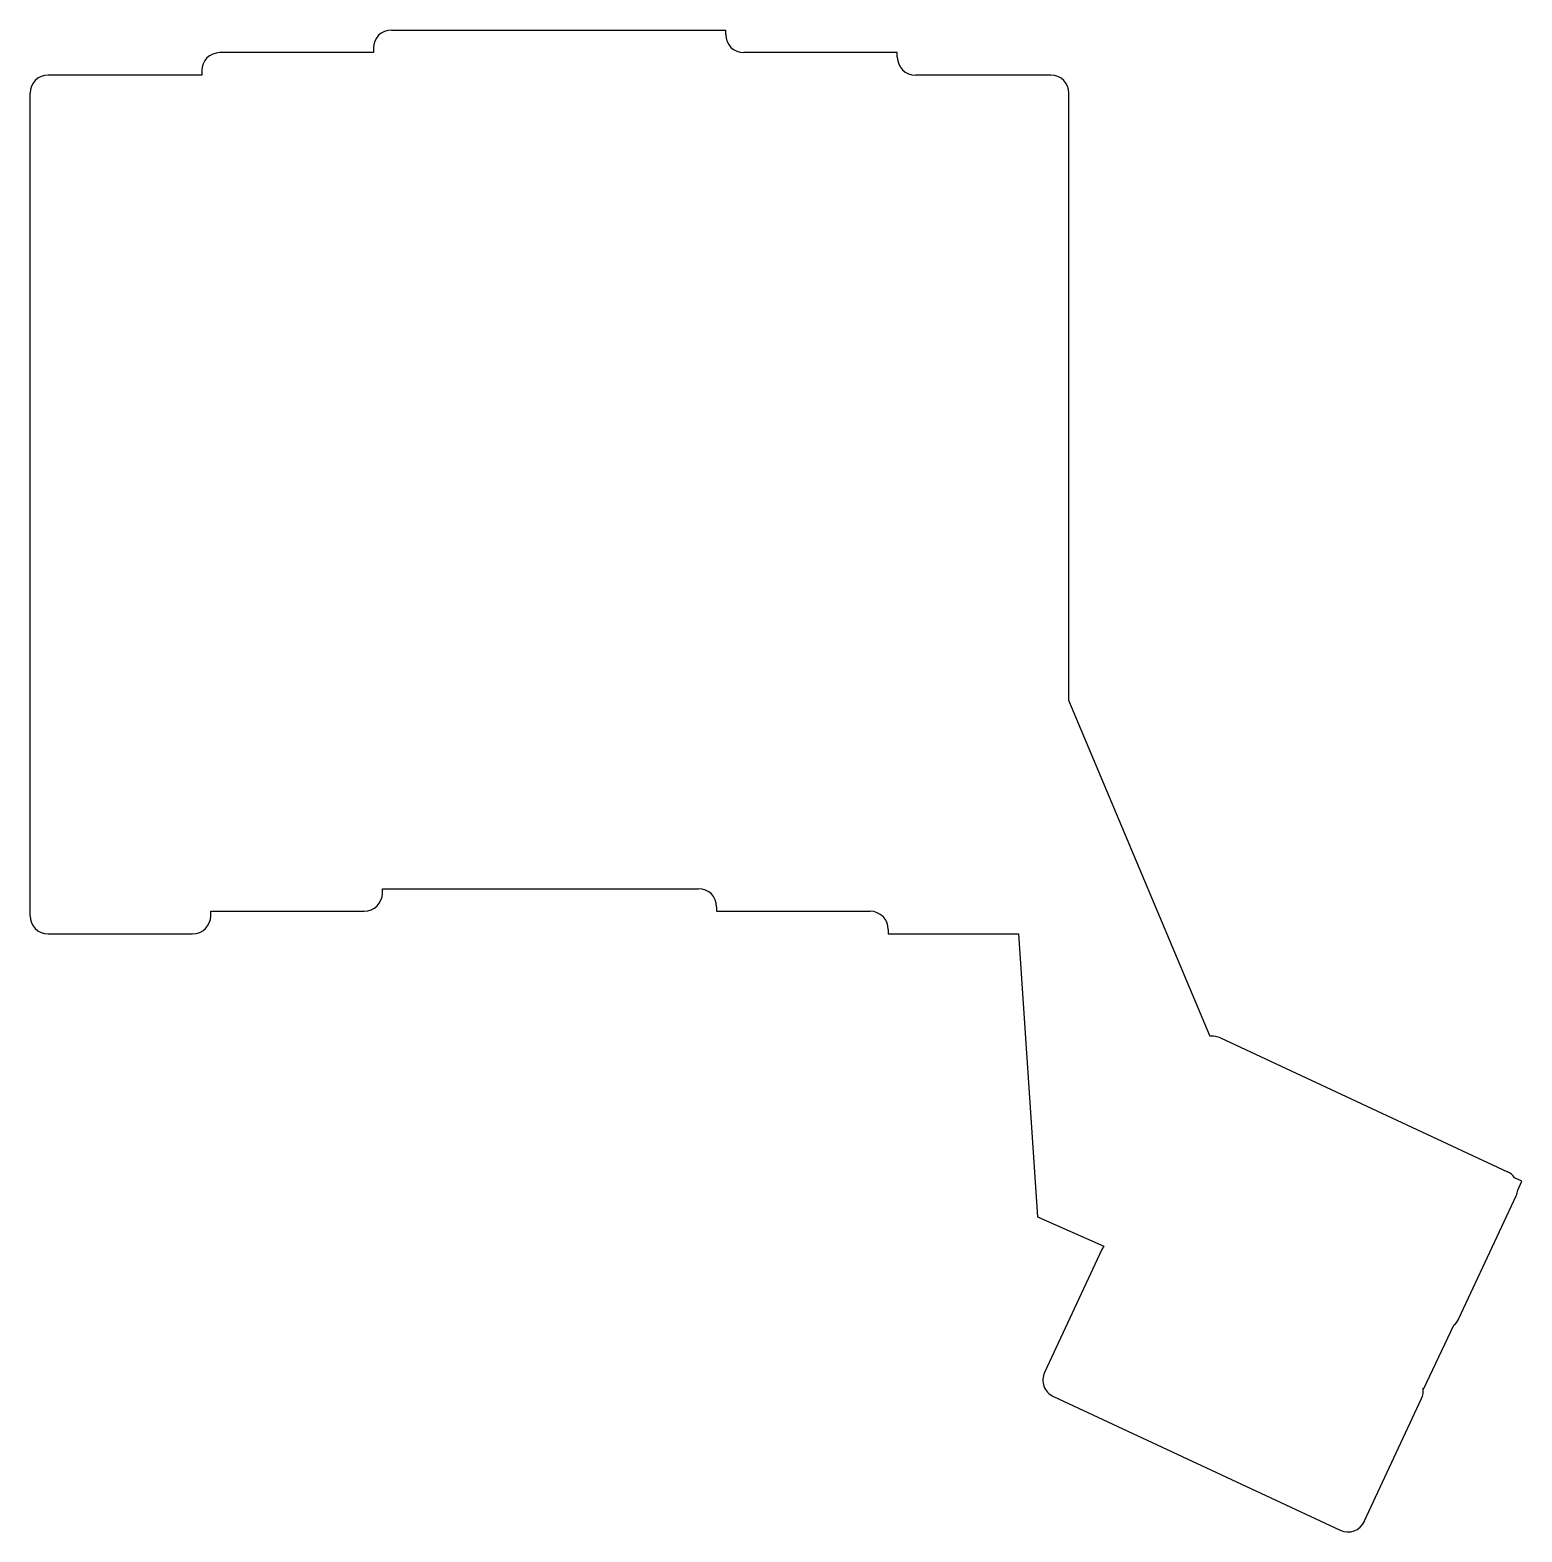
# Model space of a CAD drawing. Header units: millimetres. Extents: x 40 to 205, y -176 to -10.
import ezdxf

# ---------------------------------------------------------------- set-up
doc = ezdxf.new("R2010")
doc.units = ezdxf.units.MM

msp = doc.modelspace()

# ---------------------------------------------------------------- linework, layer by layer
for p, q in [((80, -9.5), (117, -9.5)), ((117, -10), (117, -9.5)), ((78, -11.5), (78, -12)), ((78, -12), (61, -12)), ((136, -12), (119, -12)), ((136, -12.5), (136, -12)), ((59, -14.5), (42, -14.5)), ((59, -14), (59, -14.5)), ((153, -14.5), (138, -14.5)), ((40, -107.5), (40, -16.5)), ((155, -83.69), (155, -16.5)), ((170.64, -120.84), (155, -83.69)), ((79, -105), (79, -104.5)), ((79, -104.5), (114, -104.5)), ((60, -107.5), (60, -107)), ((60, -107), (77, -107)), ((116, -106.5), (116, -107)), ((116, -107), (133, -107)), ((42, -109.5), (58, -109.5)), ((135, -109), (135, -109.5)), ((135, -109.5), (149.42, -109.5)), ((149.42, -109.5), (151.5, -140.8)), ((170.75, -120.83), (170.75, -120.83)), ((170.75, -120.83), (170.75, -120.83)), ((171.76, -121.01), (203.53, -135.82)), ((205.14, -136.87), (204.32, -136.48)), ((204.67, -137.85), (205.14, -136.87)), ((198.16, -152.07), (204.5, -138.48)), ((151.5, -140.8), (158.85, -144.07)), ((158.64, -144.42), (152.3, -158.02)), ((194.28, -159.81), (197.6, -152.79)), ((153.27, -160.67), (185.03, -175.49)), ((187.69, -174.52), (194.03, -160.92)), ((194.2, -159.77), (194.28, -159.81))]:
    msp.add_line(p, q)
for centre, start, end in [((80, -11.5), 90, 180), ((119, -10), 180, 270), ((61, -14), 90, 180), ((138, -12.5), 180, 270), ((42, -16.5), 90, 180), ((153, -16.5), 0, 90), ((114, -106.5), 0, 90), ((77, -105), 270, 0), ((42, -107.5), 180, 270), ((58, -107.5), 270, 0), ((133, -109), 0, 90), ((170.92, -122.82), 94.9348, 97.8985), ((170.92, -122.82), 65, 94.8306), ((202.69, -137.63), 395.1694, 65), ((202.69, -137.63), 335, 353.7775), ((160.45, -145.27), 143.139, 155), ((196.35, -151.23), 308.8907, 335), ((154.11, -158.86), 155, 245), ((192.22, -160.08), 335, 368.8276), ((185.88, -173.67), 245, 335)]:
    msp.add_arc(centre, 2, start, end)

doc.saveas('drawing.dxf')
